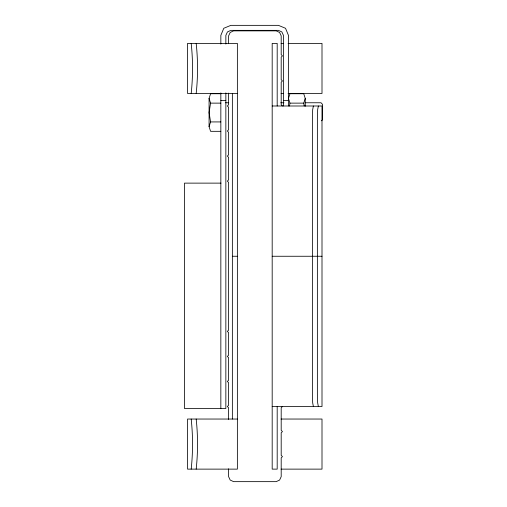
<?xml version="1.0" encoding="UTF-8"?>
<svg xmlns="http://www.w3.org/2000/svg" width="507" height="507" viewBox="0 0 507 507"><rect width="100%" height="100%" fill="white"/><g stroke="black" fill="none" stroke-linecap="round" stroke-linejoin="round"><path stroke-width="0.76" d="M220.843 93.732L210.576 93.732L209.074 98.428L210.576 103.13L209.074 112.529L210.576 121.927L209.074 126.623L210.576 131.326L220.843 131.326M289.503 106.02L289.966 103.13L288.458 98.428L289.966 93.732L303.737 93.732L305.239 98.428L305.239 106.261M191.183 93.472C192.977 76.956 192.977 59.896 191.183 43.387M196.177 93.472C197.971 76.956 197.971 59.896 196.177 43.387M191.183 469.127C192.977 452.612 192.977 435.551 191.183 419.042M196.177 469.127C197.971 452.612 197.971 435.551 196.177 419.042M313.377 105.995L312.673 109.664L312.375 118.518L312.375 393.996L312.673 402.85L313.377 406.519M318.371 105.995L317.661 109.664L317.369 118.518L317.369 393.996L317.661 402.85L318.371 406.519M304.2 106.02L303.737 103.13L305.239 98.428M321.52 120.799L322.522 119.747L322.522 104.341L321.02 102.763L305.239 102.763M282.45 406.519L281.195 407.774L281.195 430.31L282.45 431.565L281.195 432.813L281.195 455.356L282.45 456.604L281.195 457.859L281.195 476.643L279.611 480.059L276.188 481.65L233.613 481.65L230.191 480.059L228.606 476.643L228.606 468.817M281.081 43.387L283.603 43.387M288.077 43.387L322.002 43.387L322.002 93.472L288.077 93.472M237.371 93.472L187.552 93.472L187.552 43.387L237.371 43.387L237.371 469.127L187.552 469.127L187.552 419.042L237.371 419.042M281.081 93.472L283.603 93.472M220.843 100.481L225.849 100.481M283.451 100.481L288.458 100.481M225.577 102.763L228.733 102.763M280.789 102.763L283.945 102.763M210.576 103.13L220.843 103.13M289.966 103.13L303.737 103.13M272.183 105.995L322.002 105.995L322.002 406.519L272.183 406.519M210.576 121.927L220.843 121.927M221.008 183.128L184.478 183.128L184.478 408.522L225.849 408.522L225.849 92.882M232.364 256.257L237.371 256.257M272.183 256.257L312.185 256.257M312.375 256.257L322.002 256.257M281.081 419.042L322.002 419.042L322.002 469.127L281.081 469.127M282.45 105.995L281.195 104.74L281.195 82.204L282.45 80.949L281.195 79.7L281.195 57.158L282.45 55.903L281.195 54.655L281.195 35.87L279.611 32.448L276.188 30.864L233.613 30.864L230.191 32.448L228.606 35.87L228.606 43.697M288.458 105.963L288.458 35.37L285.53 28.284L278.444 25.35L230.862 25.35L223.777 28.284L220.843 35.37L220.843 44.065M283.451 105.963L283.451 35.37L281.867 31.947L278.444 30.357L230.862 30.357L227.44 31.947L225.849 35.37L225.849 44.065M277.19 105.995L277.19 43.387L272.183 43.387L272.183 469.127L277.19 469.127L277.19 406.519M232.364 93.472L232.364 419.042M228.606 93.085L228.606 104.74L227.351 105.995L228.606 107.243L228.606 129.786L227.351 131.034L228.606 132.289L228.606 154.831L227.351 156.08L228.606 157.335L228.606 179.871L227.351 181.126L228.606 182.374L228.606 330.133L227.351 331.388L228.606 332.643L228.606 355.179L227.351 356.434L228.606 357.682L228.606 380.225L227.351 381.473L228.606 382.728L228.606 405.264L227.351 406.519L228.606 407.774L228.606 419.428M220.843 92.882L220.843 408.522M209.074 98.428L209.074 126.623"/></g></svg>
